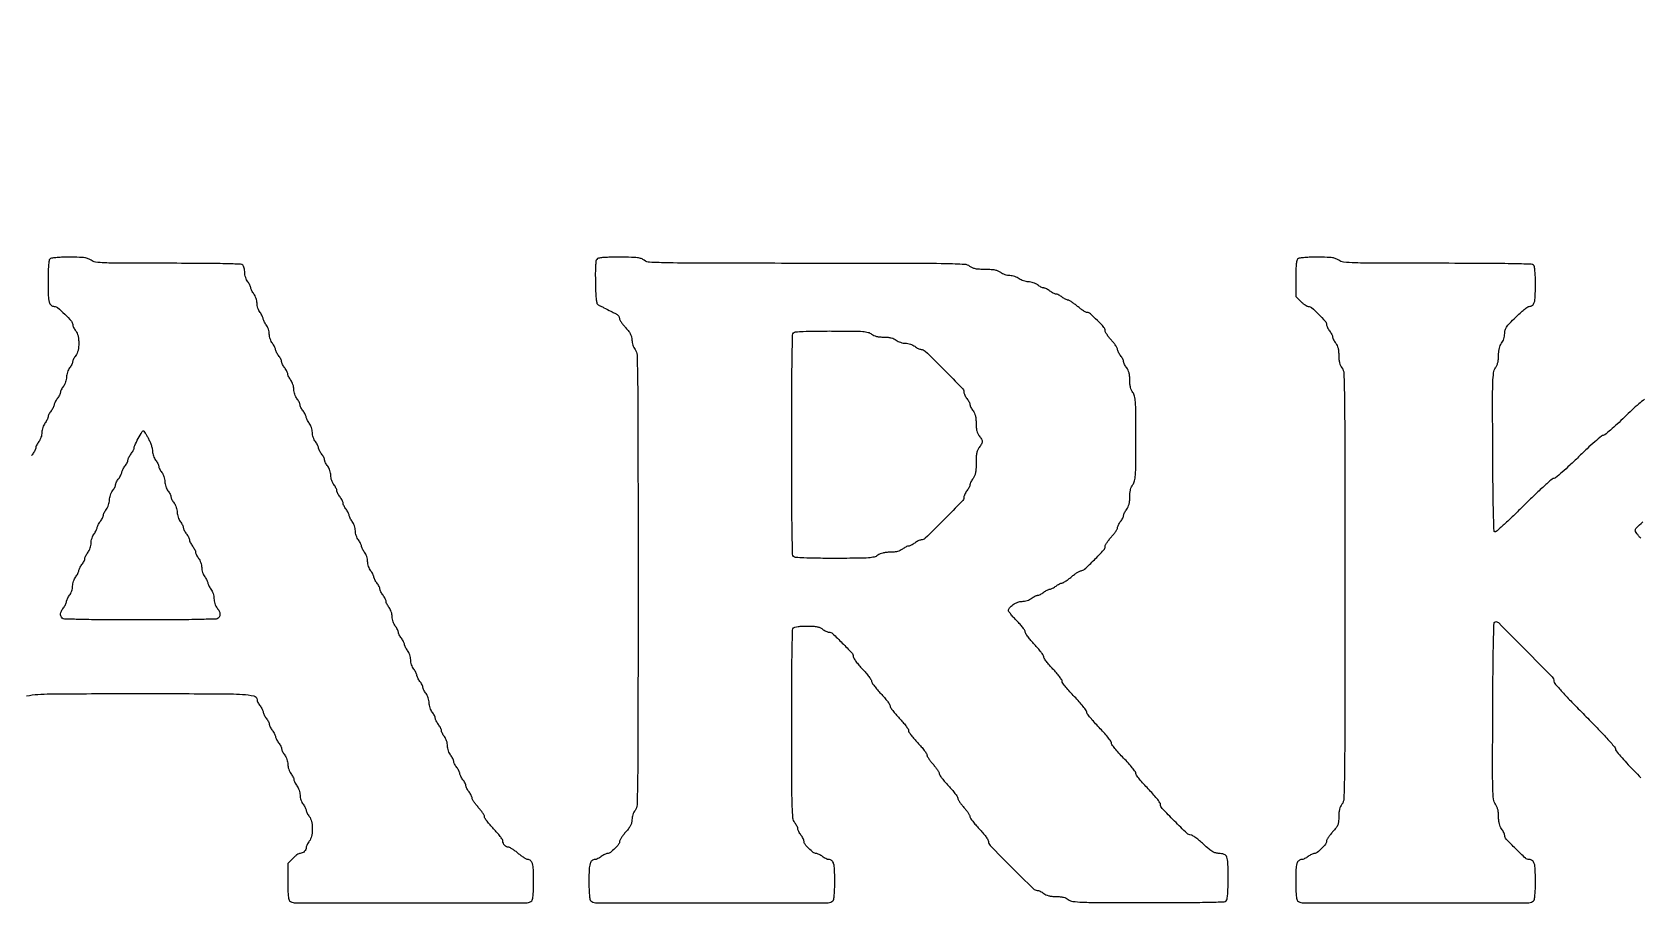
# Model space of a CAD drawing. Header units: millimetres. Extents: x 0 to 1000, y 0 to 588.
# Drawn here: x 347.3 to 529.2, y 0 to 99.9 of the extents above; entities that cross this region are included whole.
import ezdxf

# ---------------------------------------------------------------- set-up
doc = ezdxf.new("R2010")
doc.units = ezdxf.units.MM

msp = doc.modelspace()

# ---------------------------------------------------------------- linework, layer by layer
for points in [[(273.277, 483.9348, 0.000002), (273.2766, 337.614, 0.000002), (273.277, 191.2931, 0.198911)], [(677.9378, 384.1605, -0.000004), (677.9814, 359.4812, -0.000291)], [(401.9295, 304.5228, 0.000019), (401.9279, 261.1188, 0.000019), (401.9295, 217.7149, 0.198892)], [(731.484, 192.4257, 0.000011), (731.5272, 222.7923, 0.000297)], [(529.7192, 58.3398, 0.005095), (529.0681, 57.7939, 0.009654), (528.3107, 57.12, 0.00644), (527.4687, 56.3205, -0.00644), (526.6266, 55.5211, -0.009654), (525.8693, 54.8471, -0.005095), (525.2181, 54.3011, -0.173602), (525.0313, 54.2343, 0.177738), (524.8418, 54.1647, 0.003958), (524.0932, 53.5192, 0.008462), (523.2259, 52.7331, 0.005561), (522.2531, 51.8003, -0.005833), (521.2793, 50.8676, -0.008837), (520.4087, 50.0814, -0.004299), (519.6583, 49.4386, -0.176719), (519.4604, 49.3664, 0.182601), (519.2588, 49.2902, 0.002955), (518.3391, 48.4699, 0.007291), (517.2786, 47.4842, 0.004721), (516.0792, 46.3146, -0.004113), (514.8874, 45.1494, -0.006627), (513.8512, 44.179, -0.00196), (512.9446, 43.3588, -0.269546), (512.8064, 43.33, -0.313601), (512.6975, 43.4759, -0.001586), (512.6393, 45.3882, -0.00446), (512.5907, 48.0417, -0.001103), (512.5593, 52.3943, -0.000594), (512.5371, 58.1982, -0.008672), (512.5673, 60.2471, -0.022655), (512.6517, 61.3367, -0.124668), (512.8635, 61.8816, 0.050636), (513.0212, 62.1587, 0.043186), (513.1303, 62.4769, 0.037269), (513.1944, 62.8519, 0.022655), (513.2166, 63.3015, -0.021653), (513.238, 63.7507, -0.039066), (513.2999, 64.1139, -0.04694), (513.4059, 64.4127, -0.057372), (513.5604, 64.6654, 0.054542), (513.6957, 64.8835, 0.034784), (513.8054, 65.1612, 0.033912), (513.8786, 65.4621, 0.041332), (513.9043, 65.7508, -0.065507), (513.9596, 66.1527, -0.080083), (514.1166, 66.4974, -0.044149), (514.4466, 66.9091, -0.00765), (515.1482, 67.6198, -0.01086), (515.6443, 68.0864, -0.015158), (516.1091, 68.4801, -0.011486), (516.5077, 68.7827, -0.15791), (516.6782, 68.8379, 0.166202), (517.0384, 68.9611, 0.158628), (517.2563, 69.2814, 0.061732), (517.361, 69.9321, 0.009032), (517.3853, 71.2718, 0.006849), (517.3729, 72.1704, 0.016522), (517.3328, 72.8339, 0.017194), (517.2712, 73.3126, 0.157061), (517.1767, 73.4971, 0.192093), (516.9124, 73.6106, 0.0017), (514.6953, 73.6613, 0.00388), (511.5537, 73.6982, 0.000899), (506.2673, 73.7096, -0.000501), (499.421, 73.7189, -0.007126), (496.9753, 73.7596, -0.015957), (495.6623, 73.8421, -0.143245), (495.1321, 74.0535, 0.076075), (494.8131, 74.2327, 0.055116), (494.4177, 74.3336, 0.029148), (493.8124, 74.3831, 0.005341), (492.6894, 74.3973, 0.006849), (491.7928, 74.3867, 0.016662), (491.1327, 74.3478, 0.017494), (490.6574, 74.2872, 0.157103), (490.4729, 74.1925, 0.157073), (490.3783, 74.008, 0.017189), (490.3166, 73.5291, 0.016518), (490.2766, 72.8655, 0.006845), (490.2642, 71.9665), (490.2642, 69.9492), (490.8376, 69.3936, 0.021379), (491.0766, 69.1808, 0.025093), (491.321, 69.0011, 0.025205), (491.5393, 68.8721, 0.121372), (491.6784, 68.8379, -0.182901), (492.0533, 68.6959, -0.014303), (492.8479, 67.9524, -0.014337), (493.5986, 67.1648, -0.181897), (493.7452, 66.79, 0.078168), (493.7699, 66.6452, 0.028315), (493.8477, 66.451, 0.027258), (493.9586, 66.2446, 0.02916), (494.089, 66.0562, -0.025088), (494.2197, 65.8707, -0.024961), (494.3314, 65.6727, -0.025753), (494.4111, 65.4903, -0.082945), (494.4367, 65.3609, 0.082945), (494.4622, 65.2314, 0.025753), (494.542, 65.049, 0.024961), (494.6537, 64.8509, 0.025088), (494.7844, 64.6654, -0.057976), (494.9398, 64.4107, -0.046828), (495.0463, 64.1082, -0.038533), (495.1091, 63.7378, -0.020712), (495.1321, 63.2745, 0.020712), (495.155, 62.8114, 0.038533), (495.2178, 62.4409, 0.046828), (495.3243, 62.1385, 0.057976), (495.4799, 61.8837, -0.159424), (495.7083, 61.2531, -0.004414), (495.7749, 58.3069, -0.003244), (495.8135, 53.009, -0.000198), (495.8197, 37.1967, -0.000198), (495.8135, 21.3844, -0.003244), (495.7749, 16.0864, -0.004414), (495.7083, 13.1404, -0.159424), (495.4799, 12.5096, 0.057861), (495.3236, 12.2537, 0.04789), (495.2179, 11.9522, 0.039062), (495.1568, 11.5812, 0.020257), (495.136, 11.1119, -0.021314), (495.1092, 10.5393, -0.073773), (495.0226, 10.1796, -0.070062), (494.8327, 9.8508, -0.017992), (494.4367, 9.3803, 0.01731), (494.1704, 9.0648, 0.021323), (493.9456, 8.7522, 0.020308), (493.7815, 8.4788, 0.125612), (493.7412, 8.3213, -0.168109), (493.6275, 7.9923, -0.029947), (493.1888, 7.4983, -0.030102), (492.6938, 7.0599, -0.164), (492.361, 6.9424, 0.082963), (492.2272, 6.9182, 0.026991), (492.0417, 6.8399, 0.026059), (491.8414, 6.729, 0.026581), (491.655, 6.5986, -0.026417), (491.4688, 6.4683, -0.025977), (491.2689, 6.3574, -0.026897), (491.0839, 6.2791, -0.083283), (490.9509, 6.2548, 0.171638), (490.6024, 6.1258, 0.151633), (490.3907, 5.7996, 0.059693), (490.2882, 5.1451, 0.009023), (490.2642, 3.817, 0.006849), (490.2766, 2.9184, 0.016522), (490.3167, 2.255, 0.017194), (490.3783, 1.7762, 0.157061), (490.4729, 1.5917, 0.198694), (491.006, 1.3705, 0.00021), (503.8248, 1.3652, 0.00021), (516.6434, 1.3705, 0.198694), (517.1767, 1.5917, 0.157061), (517.2712, 1.7762, 0.017194), (517.3328, 2.255, 0.016522), (517.3729, 2.9184, 0.006849), (517.3853, 3.817, 0.009032), (517.361, 5.1567, 0.061732), (517.2563, 5.8074, 0.158628), (517.0384, 6.1278, 0.166202), (516.6782, 6.2509, -0.188217), (516.2627, 6.4131, -0.008745), (515.1482, 7.4758, -0.008746), (514.0717, 8.5768, -0.188154), (513.9043, 8.9902, 0.077528), (513.8796, 9.1366, 0.028479), (513.8017, 9.332, 0.027412), (513.6909, 9.5393, 0.02952), (513.5604, 9.728, -0.057372), (513.4059, 9.9807, -0.04694), (513.2999, 10.2795, -0.039066), (513.238, 10.6426, -0.021653), (513.2166, 11.092, 0.022654), (513.1944, 11.5414, 0.037253), (513.1303, 11.9165, 0.043168), (513.0213, 12.2347, 0.05067), (512.8637, 12.5117, -0.128374), (512.6496, 13.0745, -0.0198), (512.5672, 14.2769, -0.007818), (512.5371, 16.5419, -0.000521), (512.5594, 23.042, -0.00094), (512.591, 28.0199, -0.00421), (512.6396, 30.935, -0.001538), (512.6976, 32.997, -0.314248), (512.8129, 33.1518, -0.284218), (513.1895, 33.0628, -0.001231), (516.2563, 29.977, -0.001556), (519.272, 26.9087, -0.195862), (519.4715, 26.4193, 0.182581), (519.5612, 26.1818, 0.003816), (520.4165, 25.2261, 0.007692), (521.5154, 24.0536, 0.003775), (522.9485, 22.5931, -0.003854), (524.3599, 21.1544, -0.007419), (525.4643, 19.9765, -0.003439), (526.3384, 19.0027, -0.183171), (526.4256, 18.7728, 0.171535), (526.5001, 18.562, 0.007045), (527.0216, 17.9348, 0.011231), (527.6907, 17.1874, 0.006863), (528.5118, 16.3344, -0.006963), (529.3229, 15.4915, -0.010901)], [(346.6584, 24.7667, -0.041061), (347.9577, 24.9418, -0.01235), (350.6796, 25.0159, -0.000628), (359.5271, 25.027, -0.000628), (368.3746, 25.0159, -0.01235), (371.0964, 24.9418, -0.041061), (372.3957, 24.7667, -0.34823), (372.7437, 24.3403, 0.083283), (372.768, 24.2073, 0.026897), (372.8464, 24.0223, 0.025977), (372.9571, 23.8224, 0.026417), (373.0876, 23.6362, -0.025088), (373.2183, 23.4506, -0.024961), (373.3299, 23.2527, -0.025753), (373.4097, 23.0702, -0.082945), (373.4353, 22.9408, 0.082945), (373.4609, 22.8113, 0.025753), (373.5406, 22.629, 0.024961), (373.6523, 22.4309, 0.025088), (373.783, 22.2454, -0.025088), (373.9137, 22.0599, -0.024961), (374.0254, 21.8618, -0.025753), (374.1051, 21.6794, -0.082945), (374.1307, 21.5499, 0.082945), (374.1563, 21.4205, 0.025753), (374.236, 21.2381, 0.024961), (374.3478, 21.0401, 0.025088), (374.4784, 20.8546, -0.025088), (374.6092, 20.669, -0.024961), (374.7208, 20.471, -0.025753), (374.8006, 20.2887, -0.082945), (374.8261, 20.1592, 0.082945), (374.8517, 20.0296, 0.025753), (374.9314, 19.8473, 0.024961), (375.0431, 19.6493, 0.025088), (375.1738, 19.4637, -0.025088), (375.3045, 19.2782, -0.024961), (375.4162, 19.0802, -0.025753), (375.4959, 18.8978, -0.082945), (375.5216, 18.7684, 0.082945), (375.5471, 18.6389, 0.025753), (375.6269, 18.4565, 0.024961), (375.7385, 18.2584, 0.025088), (375.8692, 18.0729, -0.05391), (376.0001, 17.8624, -0.031665), (376.1116, 17.5872, -0.031362), (376.1892, 17.2945, -0.045942), (376.2169, 17.0298, 0.045942), (376.2447, 16.765, 0.031362), (376.3222, 16.4724, 0.031665), (376.4338, 16.1972, 0.05391), (376.5646, 15.9867, -0.025088), (376.6954, 15.8011, -0.024961), (376.807, 15.6031, -0.025753), (376.8868, 15.4208, -0.082945), (376.9124, 15.2913, 0.082945), (376.9379, 15.1619, 0.025753), (377.0177, 14.9794, 0.024961), (377.1293, 14.7814, 0.025088), (377.2601, 14.5958, -0.05391), (377.3909, 14.3853, -0.031665), (377.5024, 14.1102, -0.031362), (377.58, 13.8175, -0.045942), (377.6078, 13.5528, 0.045942), (377.6355, 13.288, 0.031362), (377.7131, 12.9953, 0.031665), (377.8246, 12.7202, 0.05391), (377.9555, 12.5096, -0.025088), (378.0862, 12.3241, -0.024961), (378.1978, 12.1261, -0.025753), (378.2776, 11.9437, -0.082945), (378.3031, 11.8142, 0.082945), (378.3288, 11.6847, 0.025753), (378.4085, 11.5024, 0.024961), (378.5202, 11.3043, 0.025088), (378.6509, 11.1188, -0.057538), (378.8073, 10.8631, -0.048578), (378.9122, 10.5635, -0.039604), (378.9718, 10.1953, -0.020354), (378.9908, 9.728, -0.020354), (378.9718, 9.2608, -0.039604), (378.9122, 8.8925, -0.048578), (378.8073, 8.5929, -0.057538), (378.6509, 8.3371, 0.026417), (378.5205, 8.1509, 0.025977), (378.4096, 7.9511, 0.026897), (378.3313, 7.7661, 0.083283), (378.3071, 7.6331, -0.10858), (378.2483, 7.3833, -0.087212), (378.0874, 7.1582, -0.087048), (377.8589, 7.0012, -0.107548), (377.6071, 6.9464, 0.123829), (377.4643, 6.9104, 0.027292), (377.2469, 6.7779, 0.026795), (377.0058, 6.5925, 0.022983), (376.7726, 6.373), (376.2169, 5.7997), (376.2169, 3.8001, 0.00693), (376.2293, 2.91, 0.01662), (376.2695, 2.2513, 0.017308), (376.3311, 1.7757, 0.156761), (376.4255, 1.5917, 0.198705), (376.9592, 1.3704, 0.000199), (390.1251, 1.3651, 0.000199), (403.2911, 1.3704, 0.198705), (403.8248, 1.5917, 0.157061), (403.9193, 1.7762, 0.017194), (403.9809, 2.255, 0.016522), (404.0211, 2.9184, 0.006849), (404.0334, 3.817, 0.009096), (404.0095, 5.1318, 0.057415), (403.9087, 5.7932, 0.145234), (403.7041, 6.1239, 0.184064), (403.3708, 6.2509, -0.128951), (403.231, 6.2876, -0.015205), (402.9535, 6.4553, -0.017386), (402.6308, 6.68, -0.013429), (402.2949, 6.9464, 0.013429), (401.9588, 7.2127, 0.017386), (401.6361, 7.4375, 0.015205), (401.3586, 7.6051, 0.128951), (401.2189, 7.6418, -0.118309), (400.9809, 7.6989, -0.086911), (400.7631, 7.8624, -0.084808), (400.6097, 8.0948, -0.104011), (400.5563, 8.3488, 0.149309), (400.5053, 8.5158, 0.013668), (400.2499, 8.8734, 0.016717), (399.9127, 9.2896, 0.012322), (399.5132, 9.728, -0.012249), (399.1137, 10.1662, -0.016638), (398.7765, 10.5821, -0.013562), (398.521, 10.9392, -0.149573), (398.47, 11.1055, 0.126073), (398.43, 11.2618, 0.02013), (398.2658, 11.5346, 0.021195), (398.0409, 11.8466, 0.017163), (397.7747, 12.162, -0.01572), (397.508, 12.4758, -0.019759), (397.2823, 12.7833, -0.018266), (397.1158, 13.0508, -0.127223), (397.0753, 13.1981, 0.083599), (397.0511, 13.3304, 0.026804), (396.9728, 13.5149, 0.025895), (396.8619, 13.7144, 0.026255), (396.7315, 13.9005, -0.025088), (396.6009, 14.086, -0.024961), (396.4891, 14.2841, -0.025753), (396.4095, 14.4664, -0.082945), (396.3838, 14.5958, 0.082945), (396.3583, 14.7253, 0.025753), (396.2785, 14.9077, 0.024961), (396.1668, 15.1057, 0.025088), (396.0361, 15.2913, -0.025088), (395.9054, 15.4769, -0.024961), (395.7938, 15.6748, -0.025753), (395.714, 15.8572, -0.082945), (395.6885, 15.9867, 0.082945), (395.6628, 16.1161, 0.025753), (395.5831, 16.2986, 0.024961), (395.4714, 16.4965, 0.025088), (395.3408, 16.682, -0.025088), (395.21, 16.8677, -0.024961), (395.0983, 17.0656, -0.025753), (395.0186, 17.2481, -0.082945), (394.993, 17.3775, 0.082945), (394.9675, 17.507, 0.025753), (394.8877, 17.6893, 0.024961), (394.776, 17.8874, 0.025088), (394.6453, 18.0729, -0.05391), (394.5145, 18.2835, -0.031665), (394.4029, 18.5586, -0.031362), (394.3254, 18.8512, -0.045942), (394.2976, 19.116, 0.045942), (394.2698, 19.3808, 0.031362), (394.1923, 19.6734, 0.031665), (394.0808, 19.9486, 0.05391), (393.9499, 20.1592, -0.025088), (393.8192, 20.3447, -0.024961), (393.7076, 20.5427, -0.025753), (393.6278, 20.7251, -0.082945), (393.6023, 20.8546, 0.082945), (393.5766, 20.984, 0.025753), (393.4968, 21.1664, 0.024961), (393.3852, 21.3644, 0.025088), (393.2545, 21.5499, -0.025088), (393.1238, 21.7355, -0.024961), (393.0121, 21.9335, -0.025753), (392.9324, 22.1159, -0.082945), (392.9068, 22.2454, 0.082945), (392.8812, 22.3749, 0.025753), (392.8015, 22.5572, 0.024961), (392.6897, 22.7552, 0.025088), (392.5591, 22.9408, -0.05391), (392.4282, 23.1513, -0.031665), (392.3167, 23.4265, -0.031362), (392.2392, 23.7191, -0.045942), (392.2114, 23.9839, 0.045942), (392.1836, 24.2487, 0.031362), (392.1061, 24.5413, 0.031665), (391.9946, 24.8164, 0.05391), (391.8636, 25.027, -0.025088), (391.733, 25.2126, -0.024961), (391.6213, 25.4105, -0.025753), (391.5416, 25.593, -0.082945), (391.5159, 25.7224, 0.082945), (391.4904, 25.8519, 0.025753), (391.4106, 26.0342, 0.024961), (391.299, 26.2323, 0.025088), (391.1683, 26.4178, -0.025088), (391.0376, 26.6033, -0.024961), (390.9259, 26.8014, -0.025753), (390.8461, 26.9838, -0.082945), (390.8206, 27.1133, 0.082945), (390.7949, 27.2427, 0.025753), (390.7153, 27.4251, 0.024961), (390.6035, 27.6231, 0.025088), (390.4729, 27.8087, -0.05391), (390.3419, 28.0192, -0.031665), (390.2304, 28.2943, -0.031362), (390.1529, 28.587, -0.045942), (390.1251, 28.8518, 0.045942), (390.0973, 29.1165, 0.031362), (390.0198, 29.4092, 0.031665), (389.9083, 29.6843, 0.05391), (389.7774, 29.8949, -0.025088), (389.6468, 30.0804, -0.024961), (389.5351, 30.2784, -0.025753), (389.4554, 30.4609, -0.082945), (389.4297, 30.5903, 0.082945), (389.4041, 30.7198, 0.025753), (389.3244, 30.9021, 0.024961), (389.2127, 31.1002, 0.025088), (389.0821, 31.2857, -0.025088), (388.9513, 31.4712, -0.024961), (388.8397, 31.6693, -0.025753), (388.7599, 31.8517, -0.082945), (388.7344, 31.9812, 0.082945), (388.7087, 32.1106, 0.025753), (388.629, 32.293, 0.024961), (388.5173, 32.491, 0.025088), (388.3866, 32.6765, -0.05391), (388.2557, 32.8871, -0.031665), (388.1442, 33.1622, -0.031362), (388.0667, 33.4549, -0.045942), (388.0389, 33.7197, 0.045942), (388.0111, 33.9844, 0.031362), (387.9336, 34.277, 0.031665), (387.8221, 34.5522, 0.05391), (387.6912, 34.7627, -0.025088), (387.5605, 34.9483, -0.024961), (387.4489, 35.1463, -0.025753), (387.3691, 35.3287, -0.082945), (387.3435, 35.4582, 0.082945), (387.3179, 35.5877, 0.025753), (387.2382, 35.77, 0.024961), (387.1265, 35.968, 0.025088), (386.9958, 36.1536, -0.025088), (386.8651, 36.3391, -0.024961), (386.7534, 36.5371, -0.025753), (386.6737, 36.7195, -0.082945), (386.6481, 36.8489, 0.082945), (386.6225, 36.9785, 0.025753), (386.5427, 37.1608, 0.024961), (386.4311, 37.3589, 0.025088), (386.3004, 37.5444, -0.025088), (386.1697, 37.73, -0.024961), (386.058, 37.928, -0.025753), (385.9782, 38.1103, -0.082945), (385.9527, 38.2398, 0.082945), (385.9271, 38.3692, 0.025753), (385.8474, 38.5517, 0.024961), (385.7356, 38.7497, 0.025088), (385.605, 38.9353, -0.05391), (385.4742, 39.1458, -0.031665), (385.3626, 39.4209, -0.031362), (385.2851, 39.7136, -0.045942), (385.2572, 39.9783, 0.045942), (385.2294, 40.2431, 0.031362), (385.1519, 40.5358, 0.031665), (385.0404, 40.8109, 0.05391), (384.9095, 41.0215, -0.025088), (384.7789, 41.207, -0.024961), (384.6672, 41.405, -0.025753), (384.5875, 41.5874, -0.082945), (384.5619, 41.7168, 0.082945), (384.5363, 41.8463, 0.025753), (384.4565, 42.0287, 0.024961), (384.3448, 42.2268, 0.025088), (384.2142, 42.4123, -0.05391), (384.0833, 42.6228, -0.031665), (383.9718, 42.898, -0.031362), (383.8943, 43.1907, -0.045942), (383.8665, 43.4553, 0.045942), (383.8387, 43.7201, 0.031362), (383.7612, 44.0128, 0.031665), (383.6497, 44.288, 0.05391), (383.5187, 44.4985, -0.025088), (383.3881, 44.684, -0.024961), (383.2763, 44.8821, -0.025753), (383.1967, 45.0644, -0.082945), (383.171, 45.194, 0.082945), (383.1455, 45.3234, 0.025753), (383.0657, 45.5058, 0.024961), (382.9541, 45.7038, 0.025088), (382.8233, 45.8893, -0.025088), (382.6927, 46.0749, -0.024961), (382.581, 46.2729, -0.025753), (382.5012, 46.4552, -0.082945), (382.4756, 46.5847, 0.082945), (382.45, 46.7142, 0.025753), (382.3703, 46.8966, 0.024961), (382.2586, 47.0946, 0.025088), (382.128, 47.2802, -0.025088), (381.9972, 47.4657, -0.024961), (381.8855, 47.6637, -0.025753), (381.8058, 47.8461, -0.082945), (381.7802, 47.9755, 0.082945), (381.7546, 48.105, 0.025753), (381.6749, 48.2874, 0.024961), (381.5632, 48.4854, 0.025088), (381.4325, 48.671, -0.05391), (381.3016, 48.8815, -0.031665), (381.1901, 49.1567, -0.031362), (381.1126, 49.4493, -0.045942), (381.0848, 49.7141, 0.045942), (381.057, 49.9789, 0.031362), (380.9795, 50.2715, 0.031665), (380.868, 50.5467, 0.05391), (380.7371, 50.7572, -0.025088), (380.6064, 50.9428, -0.024961), (380.4948, 51.1408, -0.025753), (380.415, 51.3231, -0.082945), (380.3894, 51.4526, 0.082945), (380.3638, 51.582, 0.025753), (380.2841, 51.7645, 0.024961), (380.1724, 51.9625, 0.025088), (380.0417, 52.1481, -0.025088), (379.911, 52.3336, -0.024961), (379.7993, 52.5316, -0.025753), (379.7196, 52.714, -0.082945), (379.694, 52.8434, 0.082945), (379.6684, 52.9729, 0.025753), (379.5887, 53.1553, 0.024961), (379.4769, 53.3532, 0.025088), (379.3463, 53.5389, -0.05391), (379.2154, 53.7494, -0.031665), (379.1039, 54.0246, -0.031362), (379.0264, 54.3171, -0.045942), (378.9986, 54.5819, 0.045942), (378.9708, 54.8467, 0.031362), (378.8933, 55.1394, 0.031665), (378.7818, 55.4145, 0.05391), (378.6509, 55.6251, -0.025088), (378.5202, 55.8106, -0.024961), (378.4085, 56.0087, -0.025753), (378.3288, 56.191, -0.082945), (378.3031, 56.3205, 0.082945), (378.2776, 56.4499, 0.025753), (378.1978, 56.6324, 0.024961), (378.0862, 56.8303, 0.025088), (377.9555, 57.0159, -0.025088), (377.8248, 57.2015, -0.024961), (377.7131, 57.3994, -0.025753), (377.6333, 57.5818, -0.082945), (377.6078, 57.7113, 0.082945), (377.5821, 57.8408, 0.025753), (377.5024, 58.0232, 0.024961), (377.3907, 58.2211, 0.025088), (377.2601, 58.4067, -0.05391), (377.1292, 58.6173, -0.031665), (377.0177, 58.8925, -0.031362), (376.9402, 59.185, -0.045942), (376.9124, 59.4498, 0.045942), (376.8845, 59.7146, 0.031362), (376.807, 60.0073, 0.031665), (376.6955, 60.2823, 0.05391), (376.5646, 60.493, -0.025088), (376.434, 60.6785, -0.024961), (376.3222, 60.8766, -0.025753), (376.2426, 61.0589, -0.082945), (376.2169, 61.1883, 0.082945), (376.1914, 61.3178, 0.025753), (376.1116, 61.5002, 0.024961), (375.9999, 61.6982, 0.025088), (375.8692, 61.8837, -0.025088), (375.7385, 62.0694, -0.024961), (375.6269, 62.2673, -0.025753), (375.5471, 62.4497, -0.082945), (375.5216, 62.5792, 0.082945), (375.4959, 62.7086, 0.025753), (375.4162, 62.891, 0.024961), (375.3045, 63.089, 0.025088), (375.1738, 63.2745, -0.025088), (375.0431, 63.4601, -0.024961), (374.9314, 63.6581, -0.025753), (374.8517, 63.8406, -0.082945), (374.8261, 63.97, 0.082945), (374.8006, 64.0995, 0.025753), (374.7208, 64.2818, 0.024961), (374.6092, 64.4798, 0.025088), (374.4784, 64.6654, -0.05391), (374.3476, 64.8759, -0.031665), (374.236, 65.1511, -0.031362), (374.1585, 65.4437, -0.045942), (374.1307, 65.7085, 0.045942), (374.103, 65.9733, 0.031362), (374.0254, 66.2659, 0.031665), (373.9139, 66.5411, 0.05391), (373.783, 66.7516, -0.025088), (373.6523, 66.9372, -0.024961), (373.5406, 67.1352, -0.025753), (373.4609, 67.3176, -0.082945), (373.4353, 67.4471, 0.082945), (373.4097, 67.5765, 0.025753), (373.3299, 67.7589, 0.024961), (373.2183, 67.9569, 0.025088), (373.0876, 68.1424, -0.05391), (372.9567, 68.3531, -0.031665), (372.8452, 68.6281, -0.031362), (372.7677, 68.9208, -0.045942), (372.7399, 69.1856, 0.045942), (372.7121, 69.4504, 0.031362), (372.6346, 69.7429, 0.031665), (372.5231, 70.0181, 0.05391), (372.3922, 70.2286, -0.025088), (372.2615, 70.4143, -0.024961), (372.1498, 70.6122, -0.025753), (372.0701, 70.7946, -0.082945), (372.0445, 70.9241, 0.082945), (372.0189, 71.0536, 0.025753), (371.9392, 71.2359, 0.024961), (371.8275, 71.4339, 0.025088), (371.6967, 71.6195, -0.05443), (371.5652, 71.8317, -0.032597), (371.4548, 72.1073, -0.032193), (371.3791, 72.4017, -0.045272), (371.3529, 72.6713, 0.030331), (371.3361, 72.9229, 0.031084), (371.2889, 73.1685, 0.032707), (371.2211, 73.3751, 0.101033), (371.1404, 73.4971, 0.18965), (370.8841, 73.6087, 0.002659), (369.1667, 73.6609, 0.004953), (366.7181, 73.698, 0.001196), (362.6651, 73.7096, -0.000686), (357.4275, 73.7192, -0.009072), (355.4947, 73.7605, -0.022112), (354.4563, 73.8476, -0.134775), (353.9638, 74.0535, 0.076075), (353.6449, 74.2327, 0.055116), (353.2494, 74.3336, 0.029148), (352.644, 74.3831, 0.005341), (351.5212, 74.3973, 0.006849), (350.6245, 74.3867, 0.016662), (349.9644, 74.3478, 0.017494), (349.4891, 74.2872, 0.157103), (349.3046, 74.1925, 0.162545), (349.2075, 73.9981, 0.014988), (349.1471, 73.4555, 0.014721), (349.1077, 72.6921, 0.005506), (349.096, 71.6195, 0.007002), (349.118, 70.0463, 0.05484), (349.2182, 69.3224, 0.154239), (349.4339, 68.973, 0.179779), (349.7977, 68.8379, -0.18105), (350.1832, 68.6936, -0.015072), (350.9805, 67.9559, -0.01503), (351.7319, 67.1717, -0.182238), (351.8815, 66.79, 0.078168), (351.9062, 66.6452, 0.028315), (351.984, 66.451, 0.027258), (352.0949, 66.2446, 0.02916), (352.2253, 66.0562, -0.057538), (352.3817, 65.8005, -0.048578), (352.4866, 65.5009, -0.039604), (352.5462, 65.1327, -0.020354), (352.5653, 64.6654, -0.020354), (352.5462, 64.1982, -0.039604), (352.4866, 63.8299, -0.048578), (352.3817, 63.5304, -0.057538), (352.2253, 63.2745, 0.025088), (352.0946, 63.089, 0.024961), (351.983, 62.891, 0.025753), (351.9032, 62.7086, 0.082945), (351.8775, 62.5792, -0.082945), (351.852, 62.4497, -0.025753), (351.7722, 62.2673, -0.024961), (351.6606, 62.0694, -0.025088), (351.5298, 61.8837, 0.05391), (351.399, 61.6732, 0.031665), (351.2875, 61.398, 0.031362), (351.2099, 61.1055, 0.045942), (351.1822, 60.8407, -0.045942), (351.1544, 60.5759, -0.031362), (351.0768, 60.2832, -0.031665), (350.9653, 60.0081, -0.05391), (350.8345, 59.7975, 0.025088), (350.7037, 59.612, 0.024961), (350.5921, 59.4139, 0.025753), (350.5123, 59.2316, 0.082945), (350.4868, 59.1021, -0.082945), (350.4612, 58.9727, -0.025753), (350.3815, 58.7902, -0.024961), (350.2697, 58.5923, -0.025088), (350.139, 58.4067, 0.025088), (350.0084, 58.2211, 0.024961), (349.8966, 58.0232, 0.025753), (349.817, 57.8408, 0.082945), (349.7913, 57.7113, -0.082945), (349.7658, 57.5818, -0.025753), (349.686, 57.3994, -0.024961), (349.5744, 57.2015, -0.025088), (349.4436, 57.0159, 0.025088), (349.313, 56.8303, 0.024961), (349.2013, 56.6324, 0.025753), (349.1215, 56.4499, 0.082945), (349.096, 56.3205, -0.082945), (349.0703, 56.191, -0.025753), (348.9906, 56.0087, -0.024961), (348.8789, 55.8106, -0.025088), (348.7483, 55.6251, 0.05391), (348.6173, 55.4145, 0.031665), (348.5058, 55.1394, 0.031362), (348.4283, 54.8467, 0.045942), (348.4005, 54.5819, -0.045942), (348.3727, 54.3171, -0.031362), (348.2952, 54.0246, -0.031665), (348.1836, 53.7494, -0.05391), (348.0528, 53.5389, 0.025088), (347.9222, 53.3532, 0.024961), (347.8104, 53.1553, 0.025753), (347.7308, 52.9729, 0.082945), (347.7051, 52.8434, -0.082945), (347.6795, 52.714, -0.025753), (347.5998, 52.5316, -0.024961), (347.4881, 52.3336, -0.025088), (347.3574, 52.1481, 0.025088), (347.2267, 51.9625, 0.024961)], [(529.2942, 42.609, -0.013729), (529.0611, 42.8816, -0.017978), (528.8644, 43.1438, -0.015661), (528.7175, 43.3697, -0.137165), (528.6857, 43.4835, -0.201167), (528.8106, 43.7817, -0.012535), (529.5243, 44.4486, -0.013556)]]:
    msp.add_lwpolyline(points, format="xyb")
for points in [[(411.1776, 74.16, 0.14555), (411.087, 73.948, 0.014259), (411.0387, 73.3881, 0.014021), (411.0158, 72.608, 0.005437), (411.0259, 71.5274, 0.004121), (411.0616, 70.2755, 0.021421), (411.1165, 69.5867, 0.03676), (411.198, 69.1764, 0.21936), (411.3351, 69.0139, -0.003943), (411.4624, 68.9532, -0.001613), (411.6342, 68.8688, -0.001596), (411.8183, 68.7769, -0.002042), (411.9871, 68.691), (412.1652, 68.5996), (412.3783, 68.4901), (412.5914, 68.3807), (412.7695, 68.2893, 0.002195), (412.9383, 68.2035, 0.001717), (413.1223, 68.1119, 0.001736), (413.2941, 68.0277, 0.004248), (413.4214, 67.9673, -0.085506), (413.5251, 67.8956, -0.051319), (413.6209, 67.78, -0.049522), (413.695, 67.6413, -0.060752), (413.7342, 67.4998, 0.091298), (413.7963, 67.3191, 0.019007), (413.9726, 67.0323, 0.019363), (414.2063, 66.7105, 0.01722), (414.4731, 66.3945, -0.019757), (414.8083, 65.9932, -0.047749), (415.0139, 65.6662, -0.060495), (415.1247, 65.3575, -0.054486), (415.1638, 65.0201, 0.045488), (415.19, 64.7514, 0.032094), (415.2657, 64.4574, 0.032479), (415.3763, 64.1818, 0.054426), (415.5077, 63.97, -0.160034), (415.7372, 63.334, -0.004002), (415.8028, 60.2153, -0.003072), (415.8414, 54.6246, -0.000187), (415.8475, 37.8921, -0.000187), (415.8414, 21.1597, -0.003072), (415.8028, 15.5689, -0.004002), (415.7372, 12.4501, -0.160034), (415.5077, 11.8142, 0.054426), (415.3763, 11.6024, 0.032479), (415.2657, 11.3268, 0.032094), (415.19, 11.0328, 0.045488), (415.1638, 10.7642, -0.054812), (415.1244, 10.4257, -0.060718), (415.0126, 10.1161, -0.047595), (414.8048, 9.7869, -0.019363), (414.4645, 9.3803, 0.01731), (414.1982, 9.0648, 0.021323), (413.9734, 8.7522, 0.020308), (413.8093, 8.4788, 0.125612), (413.7691, 8.3213, -0.168109), (413.6553, 7.9923, -0.029947), (413.2166, 7.4983, -0.030102), (412.7216, 7.0599, -0.164), (412.3888, 6.9424, 0.082963), (412.255, 6.9182, 0.026991), (412.0695, 6.8399, 0.026059), (411.8692, 6.729, 0.026581), (411.6828, 6.5986, -0.026417), (411.4967, 6.4683, -0.025977), (411.2968, 6.3574, -0.026897), (411.1118, 6.2791, -0.083283), (410.9788, 6.2548, 0.171638), (410.6302, 6.1258, 0.151633), (410.4185, 5.7996, 0.059693), (410.316, 5.1451, 0.009023), (410.292, 3.817, 0.006849), (410.3044, 2.9184, 0.016522), (410.3445, 2.255, 0.017194), (410.4061, 1.7762, 0.157061), (410.5007, 1.5917, 0.198705), (411.0344, 1.3704, 0.000199), (424.2003, 1.3651, 0.000199), (437.3662, 1.3704, 0.198705), (437.8998, 1.5917, 0.157061), (437.9945, 1.7762, 0.017194), (438.056, 2.255, 0.016522), (438.0962, 2.9184, 0.006849), (438.1084, 3.817, 0.009023), (438.0845, 5.1451, 0.059693), (437.982, 5.7996, 0.151633), (437.7704, 6.1258, 0.171638), (437.4217, 6.2548, -0.083283), (437.2887, 6.2791, -0.026897), (437.1037, 6.3574, -0.025977), (436.9038, 6.4683, -0.026417), (436.7176, 6.5986, 0.026581), (436.5313, 6.729, 0.026059), (436.331, 6.8399, 0.026991), (436.1455, 6.9182, 0.082963), (436.0118, 6.9424, -0.163826), (435.6822, 7.0587, -0.029289), (435.1859, 7.4961, -0.02919), (434.7442, 7.9882, -0.166393), (434.6276, 8.3144, 0.08078), (434.6031, 8.453, 0.027615), (434.5249, 8.6423, 0.026614), (434.4141, 8.8454, 0.027729), (434.2837, 9.0326, -0.025088), (434.153, 9.2181, -0.024961), (434.0413, 9.4162, -0.025753), (433.9616, 9.5985, -0.082945), (433.936, 9.728, 0.082945), (433.9104, 9.8574, 0.025753), (433.8307, 10.0399, 0.024961), (433.719, 10.2379, 0.025088), (433.5882, 10.4234, -0.143245), (433.377, 10.9537, -0.015957), (433.2944, 12.2666, -0.007126), (433.2538, 14.7124, -0.000501), (433.2444, 21.5587, -0.000896), (433.252, 26.8502, -0.003886), (433.2866, 29.9898, -0.00171), (433.3356, 32.2034, -0.192266), (433.4492, 32.4679, -0.141536), (433.6069, 32.555, -0.022302), (433.9593, 32.6185, -0.021521), (434.4189, 32.6603, -0.012669), (434.9704, 32.6727, -0.011386), (435.6524, 32.6552, -0.036472), (436.1035, 32.6001, -0.053847), (436.4354, 32.4968, -0.063663), (436.7176, 32.3288, 0.027505), (436.9047, 32.1984, 0.026508), (437.1072, 32.0876, 0.027497), (437.2958, 32.0095, 0.081201), (437.4335, 31.985, -0.186005), (437.8569, 31.8151, -0.00911), (438.9627, 30.748, -0.00902), (440.0299, 29.6406, -0.189448), (440.1946, 29.2215, 0.144283), (440.2486, 29.0385, 0.015699), (440.5011, 28.6731, 0.018199), (440.8383, 28.2495, 0.01373), (441.2378, 27.8087, -0.012808), (441.6373, 27.3694, -0.017237), (441.9745, 26.9507, -0.014376), (442.2288, 26.5904, -0.147557), (442.281, 26.4178, 0.147557), (442.333, 26.2452, 0.014376), (442.5873, 25.885, 0.017237), (442.9245, 25.4663, 0.012808), (443.324, 25.027, -0.012808), (443.7236, 24.5878, -0.017237), (444.0607, 24.169, -0.014376), (444.315, 23.8089, -0.147557), (444.3672, 23.6362, 0.147557), (444.4192, 23.4635, 0.014376), (444.6736, 23.1033, 0.017237), (445.0107, 22.6846, 0.012808), (445.4103, 22.2454, -0.012808), (445.8098, 21.8061, -0.017237), (446.147, 21.3875, -0.014376), (446.4013, 21.0272, -0.147557), (446.4534, 20.8546, 0.147557), (446.5055, 20.682, 0.014376), (446.7598, 20.3217, 0.017237), (447.097, 19.903, 0.012808), (447.4965, 19.4637, -0.012249), (447.896, 19.0255, -0.016638), (448.2332, 18.6097, -0.013562), (448.4887, 18.2526, -0.149573), (448.5396, 18.0862, 0.126073), (448.5797, 17.9299, 0.02013), (448.7439, 17.6571, 0.021195), (448.9687, 17.3452, 0.017163), (449.235, 17.0298, -0.017163), (449.5013, 16.7145, -0.021195), (449.7262, 16.4025, -0.02013), (449.8903, 16.1297, -0.126073), (449.9304, 15.9733, 0.149573), (449.9814, 15.8071, 0.013562), (450.2369, 15.4499, 0.016638), (450.574, 15.0341, 0.012249), (450.9736, 14.5958, -0.012249), (451.373, 14.1576, -0.016638), (451.7103, 13.7419, -0.013562), (451.9658, 13.3847, -0.149573), (452.0167, 13.2184, 0.126073), (452.0568, 13.062, 0.02013), (452.2209, 12.7893, 0.021195), (452.4458, 12.4773, 0.017163), (452.7121, 12.162, -0.017163), (452.9784, 11.8466, -0.021195), (453.2032, 11.5346, -0.02013), (453.3674, 11.2618, -0.126073), (453.4074, 11.1055, 0.149573), (453.4584, 10.9392, 0.013562), (453.7139, 10.5821, 0.016638), (454.0511, 10.1662, 0.012249), (454.4506, 9.728, -0.013827), (454.8501, 9.2869, -0.018298), (455.1873, 8.8629, -0.015836), (455.4396, 8.4968, -0.143943), (455.4938, 8.3128, 0.196272), (455.6875, 7.8381, 0.002308), (458.1067, 5.3919, 0.002333), (460.5469, 2.97, 0.19329), (461.0261, 2.77, -0.079421), (461.168, 2.7455, -0.027985), (461.3598, 2.6674, -0.026952), (461.5646, 2.5566, -0.028466), (461.7524, 2.4262, 0.057976), (462.0071, 2.2708, 0.046828), (462.3095, 2.1643, 0.038533), (462.6801, 2.1015, 0.020712), (463.1432, 2.0785, -0.020712), (463.6065, 2.0555, -0.038533), (463.9769, 1.9927, -0.046828), (464.2794, 1.8862, -0.057976), (464.534, 1.7307, 0.136237), (465.0326, 1.5241, 0.021054), (466.1096, 1.4377, 0.008731), (468.1158, 1.3965, 0.000652), (473.5831, 1.3869, 0.001139), (477.8175, 1.3947, 0.004774), (480.3631, 1.4294, 0.002496), (482.1482, 1.4798, 0.190301), (482.4061, 1.5917, 0.162545), (482.5032, 1.7861, 0.014988), (482.5636, 2.3287, 0.014721), (482.6029, 3.0921, 0.005506), (482.6147, 4.1647, 0.006992), (482.5907, 5.884, 0.082163), (482.4634, 6.539, 0.217234), (482.1622, 6.8413, 0.089552), (481.5803, 6.9476, -0.06721), (481.2101, 6.9983, -0.06691), (480.8661, 7.1455, -0.041536), (480.4562, 7.4385, -0.010122), (479.8331, 7.9894, 0.011603), (479.3794, 8.3882, 0.015794), (478.9513, 8.7248, 0.012634), (478.5842, 8.981, 0.14596), (478.418, 9.0313, -0.191808), (477.971, 9.2116, -0.006047), (476.5403, 10.6114, -0.006037), (475.1437, 12.0456, -0.192337), (474.9652, 12.4923, 0.157374), (474.9023, 12.6873, 0.011385), (474.5566, 13.1447, 0.015061), (474.1071, 13.6782, 0.010789), (473.5743, 14.2482, -0.01023), (473.0415, 14.8168, -0.014412), (472.5921, 15.3466, -0.01055), (472.2445, 15.8004, -0.159467), (472.1836, 15.9867, 0.159467), (472.1226, 16.173, 0.01055), (471.775, 16.6267, 0.014412), (471.3256, 17.1565, 0.01023), (470.7928, 17.7252, -0.01023), (470.26, 18.2939, -0.014412), (469.8105, 18.8237, -0.01055), (469.4629, 19.2774, -0.159467), (469.4019, 19.4637, 0.159467), (469.3409, 19.65, 0.01055), (468.9934, 20.1038, 0.014412), (468.5439, 20.6336, 0.01023), (468.0111, 21.2022, -0.01023), (467.4783, 21.7709, -0.014412), (467.0288, 22.3007, -0.01055), (466.6812, 22.7545, -0.159467), (466.6203, 22.9408, 0.159467), (466.5594, 23.1271, 0.01055), (466.2117, 23.5809, 0.014412), (465.7622, 24.1106, 0.01023), (465.2294, 24.6793, -0.010032), (464.6966, 25.2475, -0.014179), (464.2471, 25.776, -0.010253), (463.8989, 26.2285, -0.160214), (463.8387, 26.4117, 0.146638), (463.786, 26.5872, 0.014748), (463.5322, 26.9489, 0.017509), (463.195, 27.369, 0.013065), (462.7955, 27.8087, -0.012808), (462.396, 28.2479, -0.017237), (462.0588, 28.6666, -0.014376), (461.8045, 29.0269, -0.147557), (461.7524, 29.1995, 0.147557), (461.7004, 29.3721, 0.014376), (461.446, 29.7324, 0.017237), (461.1088, 30.151, 0.012808), (460.7093, 30.5903, -0.013141), (460.3098, 31.0301, -0.017588), (459.9726, 31.4506, -0.014857), (459.7189, 31.8127, -0.146368), (459.6662, 31.9891, 0.144736), (459.6152, 32.1614, 0.017303), (459.3852, 32.4907, 0.019468), (459.0761, 32.8705, 0.014847), (458.71, 33.2622, -0.00916), (458.3437, 33.6453, -0.013162), (458.0347, 33.9987, -0.008936), (457.7927, 34.3014, -0.165583), (457.7538, 34.4158, -0.189072), (457.8817, 34.7419, -0.057205), (458.2927, 35.0946, -0.055433), (458.8141, 35.3687, -0.092029), (459.3004, 35.4621, 0.044124), (459.5754, 35.4881, 0.032708), (459.8715, 35.563, 0.033227), (460.1477, 35.6732, 0.054454), (460.3616, 35.8059, -0.025088), (460.5472, 35.9365, -0.024961), (460.7451, 36.0483, -0.025753), (460.9275, 36.128, -0.082945), (461.057, 36.1536, 0.082945), (461.1865, 36.1792, 0.025753), (461.3688, 36.2589, 0.024961), (461.5668, 36.3706, 0.025088), (461.7524, 36.5013, -0.025088), (461.9379, 36.632, -0.024961), (462.1359, 36.7436, -0.025753), (462.3184, 36.8234, -0.082945), (462.4478, 36.8489, 0.082945), (462.5773, 36.8746, 0.025753), (462.7596, 36.9544, 0.024961), (462.9577, 37.066, 0.025088), (463.1432, 37.1967, -0.023325), (463.327, 37.3272, -0.024292), (463.5197, 37.4379, -0.024901), (463.6948, 37.5169, -0.089602), (463.8145, 37.5406, 0.127395), (463.9502, 37.5781, 0.014214), (464.2257, 37.7476, 0.016549), (464.5463, 37.9732, 0.012705), (464.8817, 38.2398, -0.014057), (465.2186, 38.5061, -0.01799), (465.5439, 38.7309, -0.016041), (465.8243, 38.8978, -0.126851), (465.9694, 38.9353, 0.190921), (466.3681, 39.0932, 0.008116), (467.4763, 40.1696, 0.008137), (468.5487, 41.2812, 0.190035), (468.7065, 41.6815, -0.122149), (468.7477, 41.8475, -0.021633), (468.9108, 42.1262, -0.022281), (469.1356, 42.4431, -0.01844), (469.4019, 42.76, 0.01572), (469.6684, 43.0738, 0.019759), (469.8942, 43.3813, 0.018266), (470.0608, 43.6488, 0.127223), (470.1012, 43.7962, -0.083599), (470.1254, 43.9284, -0.026804), (470.2038, 44.1129, -0.025895), (470.3147, 44.3124, -0.026255), (470.4451, 44.4985, 0.025088), (470.5757, 44.684, 0.024961), (470.6874, 44.8821, 0.025753), (470.7671, 45.0644, 0.082945), (470.7928, 45.194, -0.082945), (470.8183, 45.3234, -0.025753), (470.8981, 45.5058, -0.024961), (471.0097, 45.7038, -0.025088), (471.1405, 45.8893, 0.057976), (471.2959, 46.144, 0.046828), (471.4024, 46.4465, 0.038533), (471.4652, 46.8169, 0.020712), (471.4881, 47.2802, -0.020712), (471.5111, 47.7433, -0.038533), (471.5739, 48.1139, -0.046828), (471.6804, 48.4163, -0.057976), (471.8358, 48.671, 0.112346), (472.0311, 49.0855, 0.037818), (472.1253, 49.7512, 0.014875), (472.1676, 50.947, 0.001399), (472.1758, 53.8866, 0.001399), (472.1676, 56.826, 0.014875), (472.1253, 58.0218, 0.037818), (472.0311, 58.6876, 0.112346), (471.8358, 59.1021, -0.057976), (471.6804, 59.3568, -0.046828), (471.5739, 59.6593, -0.038533), (471.5111, 60.0297, -0.020712), (471.4881, 60.493, 0.020712), (471.4652, 60.9561, 0.038533), (471.4024, 61.3267, 0.046828), (471.2959, 61.6291, 0.057976), (471.1405, 61.8837, -0.025088), (471.0097, 62.0694, -0.024961), (470.8981, 62.2673, -0.025753), (470.8183, 62.4497, -0.082945), (470.7928, 62.5792, 0.082945), (470.7671, 62.7086, 0.025753), (470.6874, 62.891, 0.024961), (470.5757, 63.089, 0.025088), (470.4451, 63.2745, -0.026255), (470.3147, 63.4606, -0.025895), (470.2038, 63.6602, -0.026804), (470.1254, 63.8446, -0.083599), (470.1012, 63.977, 0.127223), (470.0608, 64.1243, 0.018266), (469.8942, 64.3917, 0.019759), (469.6684, 64.6992, 0.01572), (469.4019, 65.0131, -0.018211), (469.1356, 65.3298, -0.022091), (468.9108, 65.6457, -0.021371), (468.7475, 65.9233, -0.122839), (468.7065, 66.0876, 0.18384), (468.5652, 66.4587, 0.014065), (467.8188, 67.2514, 0.014031), (467.0289, 68.001, 0.184859), (466.6596, 68.1424, -0.127796), (466.5167, 68.1795, -0.015666), (466.2377, 68.3468, -0.017719), (465.9137, 68.5716, -0.013773), (465.5772, 68.8379, 0.012705), (465.2418, 69.1045, 0.016549), (464.921, 69.3301, 0.014214), (464.6456, 69.4996, 0.127395), (464.5099, 69.5371, -0.089602), (464.3902, 69.5608, -0.024901), (464.2151, 69.6398, -0.024292), (464.0224, 69.7505, -0.023325), (463.8387, 69.881, 0.025088), (463.653, 70.0117, 0.024961), (463.4551, 70.1233, 0.025753), (463.2727, 70.2031, 0.082945), (463.1432, 70.2286, -0.082945), (463.0137, 70.2543, -0.025753), (462.8314, 70.3341, -0.024961), (462.6334, 70.4457, -0.025088), (462.4478, 70.5764, 0.025088), (462.2623, 70.7071, 0.024961), (462.0643, 70.8188, 0.025753), (461.8818, 70.8985, 0.082945), (461.7524, 70.9241, -0.082945), (461.6229, 70.9496, -0.025753), (461.4406, 71.0294, -0.024961), (461.2425, 71.1412, -0.025088), (461.057, 71.2718, 0.05391), (460.8465, 71.4026, 0.031665), (460.5713, 71.5142, 0.031362), (460.2786, 71.5917, 0.045942), (460.0138, 71.6195, -0.045942), (459.7492, 71.6472, -0.031362), (459.4565, 71.7248, -0.031665), (459.1813, 71.8363, -0.05391), (458.9708, 71.9673, 0.05391), (458.7602, 72.0981, 0.031665), (458.4851, 72.2096, 0.031362), (458.1924, 72.2872, 0.045942), (457.9276, 72.3149, -0.045942), (457.6629, 72.3427, -0.031362), (457.3703, 72.4203, -0.031665), (457.0951, 72.5318, -0.05391), (456.8845, 72.6626, 0.063663), (456.603, 72.8301, 0.053074), (456.2707, 72.9342, 0.036266), (455.8204, 72.9907, 0.011617), (455.146, 73.0103, -0.011617), (454.4715, 73.03, -0.036266), (454.0213, 73.0866, -0.053074), (453.6889, 73.1906, -0.063663), (453.4074, 73.358, 0.155161), (452.8085, 73.5807, 0.0073), (450.6292, 73.6537, 0.004333), (446.6462, 73.6942, 0.000276), (434.9791, 73.7058, -0.000276), (423.3121, 73.7172, -0.004333), (419.3291, 73.7578, -0.0073), (417.1496, 73.8308, -0.155161), (416.5507, 74.0535, 0.082142), (416.2163, 74.2361, 0.053537), (415.7869, 74.3362, 0.026056), (415.1033, 74.3841, 0.004048), (413.7469, 74.3973, 0.004632), (412.561, 74.3882, 0.018805), (411.8402, 74.3489, 0.027366), (411.3792, 74.2808, 0.170764)], [(442.281, 65.7085, 0.057976), (442.5356, 65.5531, 0.046828), (442.838, 65.4466, 0.038533), (443.2085, 65.3837, 0.020712), (443.6717, 65.3609, -0.020712), (444.1349, 65.3379, -0.038533), (444.5055, 65.2751, -0.046828), (444.8079, 65.1686, -0.057976), (445.0625, 65.0131, 0.05391), (445.2732, 64.8822, 0.031665), (445.5482, 64.7707, 0.031362), (445.8409, 64.6932, 0.045942), (446.1057, 64.6654, -0.045942), (446.3705, 64.6376, -0.031362), (446.663, 64.5601, -0.031665), (446.9382, 64.4486, -0.05391), (447.1488, 64.3177, 0.028315), (447.3365, 64.1873, 0.026884), (447.541, 64.0764, 0.027911), (447.7323, 63.9984, 0.079697), (447.8734, 63.9739, -0.192148), (448.3263, 63.7861, -0.002785), (450.4387, 61.7037, -0.002775), (452.5285, 59.5974, -0.193158), (452.7159, 59.1467, 0.077171), (452.7407, 58.9994, 0.028569), (452.8186, 58.8034, 0.027498), (452.9293, 58.5955, 0.029723), (453.0598, 58.4067, -0.025088), (453.1905, 58.2211, -0.024961), (453.3021, 58.0232, -0.025753), (453.3819, 57.8408, -0.082945), (453.4074, 57.7113, 0.082945), (453.4331, 57.5818, 0.025753), (453.5128, 57.3994, 0.024961), (453.6245, 57.2015, 0.025088), (453.7552, 57.0159, -0.058054), (453.912, 56.7588, -0.048235), (454.0176, 56.4562, -0.039041), (454.0782, 56.0822, -0.019754), (454.0991, 55.605, 0.019684), (454.1199, 55.1237, 0.040098), (454.1812, 54.7505, 0.04964), (454.2889, 54.4483, 0.056341), (454.4506, 54.1868, -0.020589), (454.5837, 54.0025, -0.022921), (454.6962, 53.8142, -0.023045), (454.7765, 53.6462, -0.10042), (454.7983, 53.5389, -0.10042), (454.7765, 53.4314, -0.023045), (454.6962, 53.2635, -0.022921), (454.5837, 53.0752, -0.020589), (454.4506, 52.8908, 0.061985), (454.2772, 52.6035, 0.055652), (454.1719, 52.2719, 0.037298), (454.1165, 51.82, 0.011118), (454.0991, 51.1249, -0.011207), (454.0816, 50.4359, -0.036352), (454.0267, 49.9823, -0.053952), (453.9234, 49.6493, -0.063864), (453.7552, 49.3664, 0.025088), (453.6245, 49.1808, 0.024961), (453.5128, 48.9828, 0.025753), (453.4331, 48.8005, 0.082945), (453.4074, 48.671, -0.082945), (453.3819, 48.5416, -0.025753), (453.3021, 48.3591, -0.024961), (453.1905, 48.1611, -0.025088), (453.0598, 47.9755, 0.029723), (452.9293, 47.7867, 0.027498), (452.8186, 47.5789, 0.028569), (452.7407, 47.3828, 0.077171), (452.7159, 47.2355, -0.193158), (452.5285, 46.7849, -0.002775), (450.4387, 44.6786, -0.002785), (448.3263, 42.5961, -0.192148), (447.8734, 42.4084, 0.079697), (447.7323, 42.3839, 0.027911), (447.541, 42.3058, 0.026884), (447.3365, 42.1949, 0.028315), (447.1488, 42.0646, -0.025088), (446.9632, 41.9339, -0.024961), (446.7653, 41.8221, -0.025753), (446.5828, 41.7425, -0.082945), (446.4534, 41.7168, 0.082945), (446.3239, 41.6913, 0.025753), (446.1416, 41.6115, 0.024961), (445.9435, 41.4999, 0.025088), (445.758, 41.3691, -0.057976), (445.5032, 41.2137, -0.046828), (445.2008, 41.1072, -0.038533), (444.8303, 41.0444, -0.020712), (444.3672, 41.0215, 0.020712), (443.9039, 40.9985, 0.038533), (443.5335, 40.9357, 0.046828), (443.231, 40.8292, 0.057976), (442.9763, 40.6738, -0.109043), (442.5713, 40.4798, -0.039759), (441.9389, 40.3843, -0.015827), (440.8135, 40.3407, -0.001555), (438.0998, 40.3299, -0.002452), (435.9777, 40.3385, -0.008765), (434.621, 40.3744, -0.007118), (433.6797, 40.4293, -0.180143), (433.4492, 40.5347, -0.193283), (433.3347, 40.8029, -0.0013), (433.2855, 43.3786, -0.003359), (433.25, 47.0166, -0.000761), (433.2406, 53.1911, -0.000761), (433.25, 59.3657, -0.003359), (433.2855, 63.0037, -0.0013), (433.3347, 65.5793, -0.193283), (433.4492, 65.8476, -0.178342), (433.6755, 65.9521, -0.007975), (434.5482, 66.0075, -0.009416), (435.8056, 66.0436, -0.002708), (437.7521, 66.0524, -0.001746), (440.237, 66.0414, -0.016964), (441.2889, 65.9973, -0.042022), (441.8863, 65.901, -0.105396)], [(360.4586, 53.8706, -0.021927), (360.6348, 53.4913, -0.019636), (360.7841, 53.084, -0.020088), (360.8892, 52.7076, -0.056305), (360.9218, 52.4362, 0.050437), (360.9479, 52.1943, 0.031929), (361.0244, 51.9209, 0.031912), (361.1351, 51.6591, 0.050017), (361.2656, 51.4526, -0.025088), (361.3963, 51.267, -0.024961), (361.508, 51.069, -0.025753), (361.5878, 50.8867, -0.082945), (361.6133, 50.7572, 0.082945), (361.6389, 50.6278, 0.025753), (361.7186, 50.4453, 0.024961), (361.8303, 50.2474, 0.025088), (361.9611, 50.0617, -0.05391), (362.0919, 49.8512, -0.031665), (362.2034, 49.5761, -0.031362), (362.281, 49.2835, -0.045942), (362.3088, 49.0187, 0.045942), (362.3365, 48.7539, 0.031362), (362.4141, 48.4612, 0.031665), (362.5256, 48.1861, 0.05391), (362.6564, 47.9755, -0.025088), (362.7871, 47.79, -0.024961), (362.8988, 47.592, -0.025753), (362.9786, 47.4096, -0.082945), (363.0041, 47.2802, 0.082945), (363.0298, 47.1507, 0.025753), (363.1094, 46.9683, 0.024961), (363.2212, 46.7702, 0.025088), (363.3518, 46.5847, -0.05391), (363.4828, 46.3742, -0.031665), (363.5943, 46.099, -0.031362), (363.6718, 45.8063, -0.045942), (363.6996, 45.5417, 0.045942), (363.7274, 45.2769, 0.031362), (363.8049, 44.9842, 0.031665), (363.9164, 44.709, 0.05391), (364.0473, 44.4985, -0.025088), (364.1779, 44.313, -0.024961), (364.2896, 44.1149, -0.025753), (364.3693, 43.9326, -0.082945), (364.395, 43.8031, 0.082945), (364.4206, 43.6737, 0.025753), (364.5003, 43.4912, 0.024961), (364.612, 43.2932, 0.025088), (364.7426, 43.1077, -0.025088), (364.8734, 42.9221, -0.024961), (364.985, 42.7241, -0.025753), (365.0648, 42.5418, -0.082945), (365.0903, 42.4123, 0.082945), (365.116, 42.2828, 0.025753), (365.1956, 42.1004, 0.024961), (365.3074, 41.9025, 0.025088), (365.4381, 41.7168, -0.025088), (365.5688, 41.5313, -0.024961), (365.6805, 41.3334, -0.025753), (365.7602, 41.1509, -0.082945), (365.7858, 41.0215, 0.082945), (365.8113, 40.892, 0.025753), (365.8911, 40.7096, 0.024961), (366.0029, 40.5116, 0.025088), (366.1335, 40.3261, -0.05391), (366.2643, 40.1154, -0.031665), (366.3758, 39.8403, -0.031362), (366.4534, 39.5477, -0.045942), (366.4812, 39.2829, 0.045942), (366.5089, 39.0181, 0.031362), (366.5865, 38.7255, 0.031665), (366.698, 38.4504, 0.05391), (366.8289, 38.2398, -0.025088), (366.9596, 38.0542, -0.024961), (367.0713, 37.8562, -0.025753), (367.151, 37.6739, -0.082945), (367.1766, 37.5444, 0.082945), (367.2022, 37.415, 0.025753), (367.282, 37.2325, 0.024961), (367.3936, 37.0346, 0.025088), (367.5243, 36.8489, -0.054459), (367.6571, 36.6348, -0.033356), (367.7673, 36.3584, -0.032811), (367.8422, 36.0619, -0.043892), (367.8682, 35.7858, 0.043978), (367.8944, 35.5069, 0.033853), (367.9701, 35.2105, 0.034402), (368.0824, 34.9339, 0.052963), (368.2197, 34.7153, -0.039021), (368.4548, 34.3631, -0.097446), (368.5505, 34.0705, -0.129294), (368.5159, 33.8157, -0.098576), (368.3588, 33.5806, -0.190207), (368.1009, 33.4687, -0.002483), (366.3123, 33.4175, -0.004765), (363.7633, 33.3816, -0.001139), (359.5271, 33.3719, -0.001139), (355.2909, 33.3816, -0.004765), (352.7419, 33.4175, -0.002483), (350.9533, 33.4687, -0.190207), (350.6954, 33.5806, -0.098576), (350.5384, 33.8157, -0.129294), (350.5037, 34.0705, -0.097446), (350.5995, 34.3631, -0.039021), (350.8345, 34.7153, 0.027089), (350.9678, 34.9052, 0.02638), (351.0811, 35.11, 0.027352), (351.1611, 35.3002, 0.082573), (351.186, 35.4381, -0.081269), (351.2105, 35.5757, -0.027478), (351.2887, 35.7641, -0.026491), (351.3994, 35.9665, -0.027469), (351.5298, 36.1536, 0.05391), (351.6607, 36.3641, 0.031665), (351.7722, 36.6393, 0.031362), (351.8498, 36.9319, 0.045942), (351.8775, 37.1967, -0.045942), (351.9054, 37.4614, -0.031362), (351.983, 37.7541, -0.031665), (352.0945, 38.0292, -0.05391), (352.2253, 38.2398, 0.025088), (352.3559, 38.4253, 0.024961), (352.4677, 38.6234, 0.025753), (352.5474, 38.8058, 0.082945), (352.573, 38.9353, -0.082945), (352.5985, 39.0647, -0.025753), (352.6783, 39.247, -0.024961), (352.79, 39.4451, -0.025088), (352.9207, 39.6306, 0.025088), (353.0514, 39.8162, 0.024961), (353.163, 40.0142, 0.025753), (353.2428, 40.1966, 0.082945), (353.2684, 40.3261, -0.082945), (353.294, 40.4555, -0.025753), (353.3737, 40.6379, -0.024961), (353.4854, 40.8359, -0.025088), (353.6162, 41.0215, 0.05391), (353.747, 41.232, 0.031665), (353.8585, 41.5071, 0.031362), (353.9361, 41.7998, 0.045942), (353.9638, 42.0646, -0.045942), (353.9916, 42.3293, -0.031362), (354.0692, 42.622, -0.031665), (354.1807, 42.8971, -0.05391), (354.3115, 43.1077, 0.025088), (354.4422, 43.2932, 0.024961), (354.5539, 43.4912, 0.025753), (354.6337, 43.6737, 0.082945), (354.6592, 43.8031, -0.082945), (354.6848, 43.9326, -0.025753), (354.7645, 44.1149, -0.024961), (354.8762, 44.313, -0.025088), (355.0069, 44.4985, 0.025088), (355.1376, 44.684, 0.024961), (355.2494, 44.8821, 0.025753), (355.329, 45.0644, 0.082945), (355.3547, 45.194, -0.082945), (355.3802, 45.3234, -0.025753), (355.46, 45.5058, -0.024961), (355.5716, 45.7038, -0.025088), (355.7024, 45.8893, 0.05391), (355.8332, 46.0999, 0.031665), (355.9447, 46.375, 0.031362), (356.0223, 46.6677, 0.045942), (356.05, 46.9325, -0.045942), (356.0778, 47.1972, -0.031362), (356.1554, 47.4899, -0.031665), (356.2669, 47.765, -0.05391), (356.3977, 47.9755, 0.025088), (356.5285, 48.1611, 0.024961), (356.6401, 48.3591, 0.025753), (356.7199, 48.5416, 0.082945), (356.7454, 48.671, -0.082945), (356.771, 48.8005, -0.025753), (356.8507, 48.9828, -0.024961), (356.9625, 49.1808, -0.025088), (357.0932, 49.3664, 0.025088), (357.2238, 49.5519, 0.024961), (357.3356, 49.75, 0.025753), (357.4152, 49.9323, 0.082945), (357.4409, 50.0617, -0.082945), (357.4664, 50.1912, -0.025753), (357.5462, 50.3736, -0.024961), (357.6579, 50.5717, -0.025088), (357.7886, 50.7572, 0.025088), (357.9193, 50.9428, 0.024961), (358.0309, 51.1408, 0.025753), (358.1107, 51.3231, 0.082945), (358.1362, 51.4526, -0.082945), (358.1619, 51.582, -0.025753), (358.2416, 51.7645, -0.024961), (358.3533, 51.9625, -0.025088), (358.4839, 52.1481, 0.019922), (358.6143, 52.3292, 0.022113), (358.7252, 52.5141, 0.02215), (358.805, 52.6788, 0.097278), (358.8278, 52.7839, -0.108688), (358.9051, 53.1055, -0.008962), (359.2979, 53.8785, -0.005304), (359.7291, 54.6703, -0.27178), (359.8748, 54.7558, -0.241113), (359.9421, 54.7213, -0.010358), (360.0977, 54.4957, -0.015744), (360.2736, 54.2098, -0.010356)]]:
    msp.add_lwpolyline(points, format="xyb", close=True)

doc.saveas('drawing.dxf')
